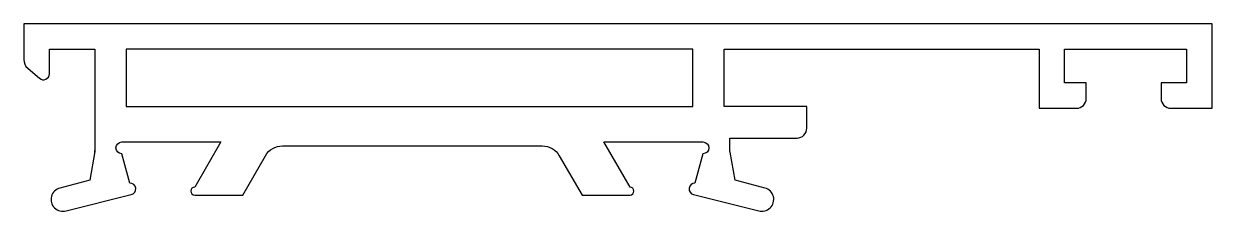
# Model space of a CAD drawing. Extents: x 122.2 to 182.6, y 220.7 to 230.2.
import ezdxf

# ---------------------------------------------------------------- set-up
doc = ezdxf.new("R2010")
doc.units = 0
doc.layers.get('0').update_dxf_attribs({"linetype": 'CONTINUOUS'})

msp = doc.modelspace()

# ---------------------------------------------------------------- linework, layer by layer
msp.add_lwpolyline([(176.159, 227.192), (175.059, 227.192), (175.059, 228.892), (181.259, 228.892), (181.259, 227.192), (179.959, 227.192), (179.959, 226.392, 0.414214), (180.459, 225.892), (182.559, 225.892), (182.559, 230.192), (122.156, 230.192), (122.156, 228.493, 0.112374), (122.261, 228.015), (122.961, 227.416, 0.640503), (123.456, 227.644), (123.456, 228.892), (125.769, 228.892), (125.769, 223.7), (125.507, 222.232), (123.996, 221.835, 1.019099), (124.308, 220.677), (127.622, 221.498, 0.890254), (127.547, 222.089), (127.141, 223.579, -1), (127.141, 224.179), (132.175, 224.179), (130.847, 221.879, 1), (130.847, 221.479), (133.287, 221.479), (134.442, 223.479, -0.267949), (135.308, 223.979), (148.508, 223.979, -0.267949), (149.374, 223.479), (150.528, 221.479), (152.969, 221.479, 1), (152.969, 221.879), (151.641, 224.179), (156.674, 224.179, -1), (156.674, 223.579), (156.268, 222.089, 0.888706), (156.193, 221.498), (159.507, 220.677, 1.006852), (159.834, 221.831), (158.309, 222.232), (158.054, 223.657, -0.044206), (158.046, 223.745), (158.046, 224.379), (161.456, 224.379, 0.414214), (161.956, 224.879), (161.956, 225.979), (157.756, 225.979), (157.756, 228.892), (173.759, 228.892), (173.759, 225.892), (175.659, 225.892, 0.414214), (176.159, 226.392)], format="xyb", close=True)
msp.add_lwpolyline([(127.369, 225.979), (156.156, 225.979), (156.156, 228.892), (127.369, 228.892)], close=True)
msp.add_arc((125.269, 223.745), 0.5, 349.87532, 0)

doc.saveas('drawing.dxf')
